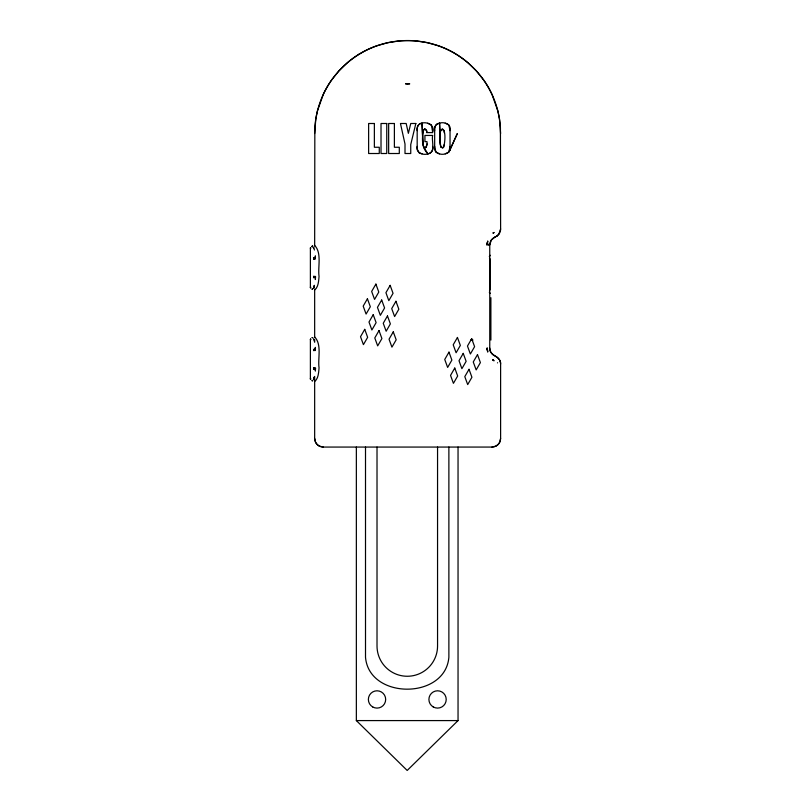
<?xml version="1.0" encoding="UTF-8"?>
<svg xmlns="http://www.w3.org/2000/svg" width="811" height="811" viewBox="0 0 811 811"><rect width="100%" height="100%" fill="white"/><g stroke="black" fill="none" stroke-linecap="round" stroke-linejoin="round"><path stroke-width="1.22" d="M312.539 246.118L311.9 246.25L312.549 246.939L312.032 246.402L312.813 246.088M315.479 277.109L315.479 276.358L315.357 279.562L315.479 277.109L315.266 277.737M315.479 368.61L315.479 367.859L315.357 371.063L315.479 368.61L315.266 369.238M434.666 130.642C432.273 120.109 452.487 120.028 450.034 130.642L450.034 146.396C452.467 156.949 432.273 156.939 434.666 146.396L434.666 130.642A19.241 19.241 0 0 1 434.878 127.641L435.902 124.884M432.689 146.396C435.112 157.091 414.776 156.918 417.178 146.396L417.178 130.642C415.05 118.811 436.926 121.001 432.527 132.588L426.789 132.588C427.377 130.581 424.771 127.591 423.383 130.206C421.953 138.205 421.426 147.592 427.873 153.776C436.186 152.853 431.209 140.039 432.689 135.447L424.934 135.447L424.934 141.631L426.961 141.631C427.509 143.588 426.708 149.822 423.595 147.044M450.034 146.396L448.828 152.154L445.259 153.776M440.424 144.845C436.825 125.137 447.601 123.566 444.296 144.378L443.323 147.541L441.133 147.379L440.424 144.845L439.572 123.231L436.582 124.174M314.658 246.118L314.84 127.773A92.505 92.505 0 0 1 317.466 110.854L323.173 94.664A92.636 92.636 0 0 1 331.75 79.813L338.917 70.892L347.149 62.913A93.366 93.366 0 0 1 361.148 53.009A93.366 93.366 0 0 1 376.73 45.832L387.749 42.699L399.053 40.945A92.626 92.626 0 0 1 416.215 40.945L427.519 42.699L438.538 45.842A93.366 93.366 0 0 1 454.119 53.009A93.377 93.377 0 0 1 468.129 62.913L476.351 70.892L483.518 79.813A92.626 92.626 0 0 1 492.105 94.664L497.802 110.854A92.515 92.515 0 0 1 500.428 127.773L500.61 228.925L498.795 234.237M422.916 132.984C421.882 128.848 427.427 127.915 426.789 132.588M417.178 130.642C416.935 127.54 418.07 122.937 422.024 123.231L422.957 144.54L423.778 147.298L426.028 147.389L426.961 143.983M440.403 133.217C439.136 128.604 445.249 128.189 444.296 132.872M314.658 133.531L315.803 118.974L317.223 111.827A92.981 92.981 0 0 1 328.354 84.952C336.038 72.514 346.621 61.93 359.06 54.246M487.036 244.983L487.746 241.191L487.036 244.983L487.32 242.175M487.097 349.46L487.168 348.061L487.746 351.852L487.168 348.061M444.296 144.378L443.749 147.055L442.37 147.886M310.623 247.76L310.755 248.247M310.623 339.262L310.755 339.748M496.687 236.173A8.505 8.505 0 0 1 495.176 236.954L491.233 240.137L489.753 244.983L489.753 348.061C489.155 356.161 501.279 355.917 500.61 364.119L500.61 438.406C500.681 443.039 496.585 447.125 491.963 447.064L323.305 447.064C318.682 447.125 314.587 443.039 314.658 438.406L314.658 376.426M500.61 438.406L499.748 442.167A8.617 8.617 0 0 1 495.714 446.202L491.963 447.064M313.695 248.125L313.604 247.314L314.435 250.021M313.695 339.627L313.604 338.816L314.435 341.522M315.266 257.695L315.357 255.87L315.297 259.064L315.449 257.543M315.266 349.186L315.357 347.372L315.297 350.565L315.449 349.044M314.435 285.411L313.604 288.108L314.435 285.411L313.898 287.297M314.435 376.912L313.604 379.609L314.435 376.912L313.898 378.798M487.32 350.879L487.229 349.359M449.142 151.647L457.363 133.531L449.406 151.049M489.297 256.499L490.31 255.272M312.255 288.787L312.539 289.304L311.911 289.182L312.549 288.919M312.255 380.288L312.549 380.42M310.623 287.662L310.755 287.175M310.623 379.163L310.755 378.676M458.043 447.064L458.043 720.584L407.193 770.45L356.353 720.584L356.353 447.064M497.386 235.666L499.434 233.294A8.789 8.789 0 0 0 500.316 231.176A8.495 8.495 0 0 0 500.61 228.925M493.473 232.666L492.895 233.142L494.163 232.473L493.483 232.828M497.478 362.872L497.599 362.781M312.255 246.635L312.549 246.321M495.176 236.954L495.176 236.954A8.647 8.647 0 0 0 489.753 244.983M312.539 337.619L311.9 337.751L312.813 337.589M425.157 129.182L424.254 129.273L425.44 129.273M441.721 129.334L442.999 129.314L442.036 129.233M314.658 245.439C322.089 253.052 317.648 267.164 319.058 276.358C318.662 280.839 318.429 287.155 314.658 289.983M489.479 258.283L490.31 259.287L490.31 289.436L489.479 290.439M314.658 336.94C322.089 344.553 317.648 358.665 319.058 367.859C318.662 372.34 318.429 378.656 314.658 381.484M470.542 340.062L472.995 340.062M356.353 720.584L458.043 720.584M424.285 147.703L425.552 147.724M442.897 147.795L441.103 147.349L440.495 145.483L439.572 123.231M422.024 153.776L419.135 152.894L417.401 149.457A19.636 19.636 0 0 1 417.178 146.396M439.572 153.776L435.923 152.174L434.666 146.396M445.229 123.231L448.797 124.833L450.034 130.642M427.671 123.231L431.27 124.833L432.527 130.642M323.305 447.064L319.554 446.202A8.617 8.617 0 0 1 315.509 442.157L314.658 438.406M489.753 348.061A8.647 8.647 0 0 0 495.176 356.09L495.176 356.09A8.505 8.505 0 0 1 497.163 357.205L498.035 357.955A8.546 8.546 0 0 1 499.941 360.783L500.316 361.868M492.895 359.912L494.071 360.834L492.774 359.8L493.483 360.388M489.297 292.224L490.31 293.45M423.818 147.349L427.873 153.776M422.024 123.231L422.957 144.54M500.61 133.531L499.464 118.974L498.045 111.827A92.981 92.981 0 0 0 486.914 84.952C479.24 72.514 468.646 61.93 456.208 54.246A92.981 92.981 0 0 0 429.333 43.115C415.12 39.759 400.158 39.759 385.935 43.115A92.981 92.981 0 0 0 359.05 54.256M432.496 129.476L432.527 132.588M490.888 297.708L490.888 340.062M448.878 447.064L448.878 657.245C445.32 699.812 369.066 699.812 365.508 657.245L365.508 447.064M437.555 447.064L437.555 645.992A30.271 30.271 0 0 1 407.284 676.262A30.271 30.271 0 0 1 377.014 645.992L377.014 447.064M314.658 289.132L314.658 337.204M314.658 339.738L314.658 342.262M310.39 248.247L310.39 287.175M310.39 339.748L310.39 378.676M497.447 235.565A8.495 8.495 0 0 1 495.257 236.842M500.296 361.818A8.546 8.546 0 0 1 500.6 364.078M498.765 234.278A8.789 8.789 0 0 1 496.656 236.214M313.685 276.358L313.654 277.565L313.685 276.358M313.685 367.859L313.654 369.066L313.685 367.859M314.354 257.756L314.252 259.064L314.354 257.756M314.354 349.257L314.252 350.565L314.354 349.257M310.512 247.629L310.461 248.247L310.512 247.629M310.512 339.13L310.461 339.748L310.512 339.13M313.969 257.807L313.685 259.064L313.969 257.807M313.969 349.308L313.685 350.565L313.969 349.308M314.252 276.358L313.969 277.615L314.252 276.358M314.252 367.859L313.969 369.117L314.252 367.859M415.84 123.495L410.741 144.571L410.741 153.512L405.003 153.512L405.003 144.013L400.452 123.495L406.179 123.495L408.369 133.328L410.761 123.495L415.84 123.495M489.124 244.04L488.648 244.983L489.124 244.04M367.424 298.772L363.196 306.112L366.085 314.07L370.323 306.73L367.424 298.772M375.899 284.114L371.661 291.443L374.56 299.401L378.788 292.072L375.899 284.114M364.747 329.357L360.52 336.687L363.419 344.645L367.647 337.315L364.747 329.357M373.222 314.688L368.985 322.028L371.884 329.986L376.111 322.646L373.222 314.688M381.687 300.019L377.45 307.359L380.349 315.317L384.586 307.977L381.687 300.019M390.152 285.36L385.924 292.69L388.814 300.648L393.051 293.318L390.152 285.36M379.011 330.604L374.783 337.944L377.673 345.891L381.91 338.562L379.011 330.604M387.476 315.935L383.248 323.275L386.148 331.233L390.375 323.893L387.476 315.935M395.95 301.276L391.713 308.606L394.612 316.564L398.84 309.224L395.95 301.276M393.274 331.851L389.037 339.191L391.936 347.149L396.173 339.809L393.274 331.851M448.98 352.136L444.742 359.466L447.642 367.424L451.869 360.094L448.98 352.136M457.445 337.467L453.207 344.797L456.106 352.755L460.344 345.425L457.445 337.467M454.768 368.052L450.531 375.381L453.43 383.339L457.668 376.01L454.768 368.052M463.233 353.383L459.006 360.713L461.895 368.67L466.132 361.341L463.233 353.383M471.708 338.714L467.471 346.044L470.37 354.001L474.597 346.672L471.708 338.714M469.032 369.299L464.794 376.628L467.694 384.586L471.921 377.257L469.032 369.299M477.497 354.63L473.259 361.959L476.158 369.917L480.396 362.588L477.497 354.63M407.639 83.797L405.53 83.837L409.748 83.837L407.639 83.797M374.368 123.495L368.63 123.495L368.63 153.512L379.274 153.512L379.274 147.257L374.368 147.257L374.368 123.495M386.756 123.495L381.018 123.495L381.018 153.512L386.756 153.512L386.756 123.495M394.389 123.495L388.651 123.495L388.651 153.512L399.296 153.512L399.296 147.257L394.389 147.257L394.389 123.495M312.549 380.734L311.911 380.683L312.539 380.805M310.512 287.793L310.4 287.175L310.512 287.793M310.512 379.295L310.4 378.676L310.512 379.295M433.236 706.939A8.647 8.647 0 0 0 446.212 699.447A8.647 8.647 0 0 0 433.236 691.955A8.647 8.647 0 0 0 433.236 706.939M372.695 706.939A8.647 8.647 0 0 0 385.671 699.447A8.647 8.647 0 0 0 372.695 691.955A8.647 8.647 0 0 0 372.695 706.939"/></g></svg>
